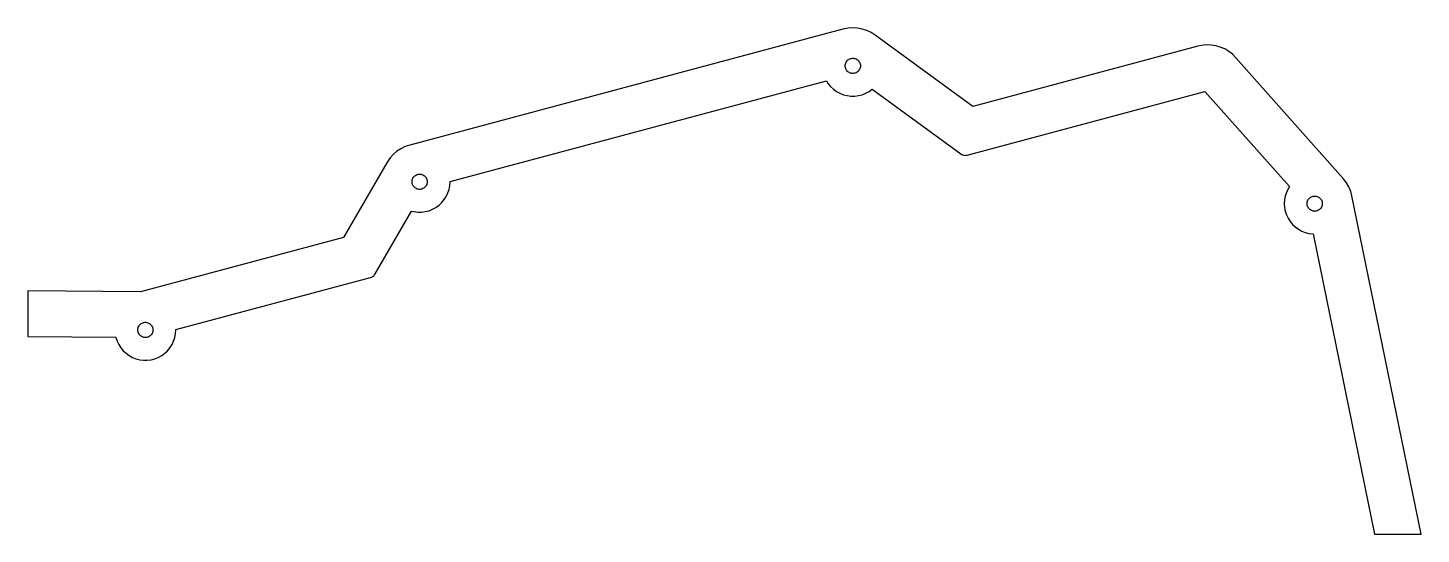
# Model space of a CAD drawing. Header units: metres. Extents: x 0 to 183, y 80 to 147.
import ezdxf

# ---------------------------------------------------------------- set-up
doc = ezdxf.new("R2010")
doc.units = ezdxf.units.M

msp = doc.modelspace()

# ---------------------------------------------------------------- linework, layer by layer
for p, q in [((108.54, 146.667), (107.914, 146.629)), ((109.167, 146.627), (108.54, 146.667)), ((107.238, 146.497), (50.2479, 131.227)), ((107.914, 146.629), (107.238, 146.497)), ((109.784, 146.508), (109.167, 146.627)), ((110.38, 146.313), (109.784, 146.508)), ((110.948, 146.044), (110.38, 146.313)), ((111.478, 145.707), (110.948, 146.044)), ((124.342, 136.327), (111.478, 145.707)), ((153.91, 144.25), (124.342, 136.327)), ((154.407, 144.356), (153.91, 144.25)), ((155.032, 144.417), (154.407, 144.356)), ((155.66, 144.399), (155.032, 144.417)), ((156.281, 144.303), (155.66, 144.399)), ((156.884, 144.129), (156.281, 144.303)), ((157.461, 143.882), (156.884, 144.129)), ((158.002, 143.564), (157.461, 143.882)), ((158.5, 143.18), (158.002, 143.564)), ((158.945, 142.737), (158.5, 143.18)), ((107.532, 141.667), (107.54, 141.792)), ((107.54, 141.542), (107.532, 141.667)), ((107.54, 141.792), (107.563, 141.916)), ((107.563, 141.418), (107.54, 141.542)), ((107.563, 141.916), (107.602, 142.035)), ((107.602, 141.299), (107.563, 141.418)), ((107.602, 142.035), (107.656, 142.149)), ((107.656, 141.185), (107.602, 141.299)), ((107.656, 142.149), (107.723, 142.255)), ((107.723, 141.079), (107.656, 141.185)), ((107.723, 142.255), (107.803, 142.352)), ((107.803, 142.352), (107.895, 142.438)), ((107.895, 142.438), (107.996, 142.511)), ((107.996, 142.511), (108.106, 142.572)), ((108.106, 142.572), (108.223, 142.618)), ((108.223, 142.618), (108.345, 142.649)), ((108.345, 142.649), (108.469, 142.665)), ((108.469, 142.665), (108.595, 142.665)), ((108.595, 142.665), (108.719, 142.649)), ((108.719, 142.649), (108.841, 142.618)), ((108.841, 142.618), (108.958, 142.572)), ((108.958, 142.572), (109.068, 142.511)), ((109.068, 142.511), (109.169, 142.438)), ((109.169, 142.438), (109.261, 142.352)), ((109.261, 142.352), (109.341, 142.255)), ((109.341, 142.255), (109.408, 142.149)), ((109.408, 141.185), (109.341, 141.079)), ((109.408, 142.149), (109.462, 142.035)), ((109.462, 141.299), (109.408, 141.185)), ((109.462, 142.035), (109.501, 141.916)), ((109.501, 141.418), (109.462, 141.299)), ((109.501, 141.916), (109.524, 141.792)), ((109.524, 141.542), (109.501, 141.418)), ((109.524, 141.792), (109.532, 141.667)), ((109.532, 141.667), (109.524, 141.542)), ((173.039, 126.844), (158.945, 142.737)), ((55.5397, 126.433), (105.053, 139.699)), ((105.053, 139.699), (105.296, 139.316)), ((105.296, 139.316), (105.616, 138.929)), ((107.803, 140.982), (107.723, 141.079)), ((107.895, 140.896), (107.803, 140.982)), ((107.996, 140.823), (107.895, 140.896)), ((108.106, 140.762), (107.996, 140.823)), ((108.223, 140.716), (108.106, 140.762)), ((108.345, 140.685), (108.223, 140.716)), ((108.469, 140.669), (108.345, 140.685)), ((108.595, 140.669), (108.469, 140.669)), ((108.719, 140.685), (108.595, 140.669)), ((108.841, 140.716), (108.719, 140.685)), ((108.958, 140.762), (108.841, 140.716)), ((109.068, 140.823), (108.958, 140.762)), ((109.169, 140.896), (109.068, 140.823)), ((109.261, 140.982), (109.169, 140.896)), ((109.341, 141.079), (109.261, 140.982)), ((105.616, 138.929), (105.982, 138.585)), ((105.982, 138.585), (106.389, 138.29)), ((106.389, 138.29), (106.829, 138.048)), ((106.829, 138.048), (107.296, 137.863)), ((107.296, 137.863), (107.782, 137.738)), ((107.782, 137.738), (108.281, 137.675)), ((108.281, 137.675), (108.783, 137.675)), ((108.783, 137.675), (109.282, 137.738)), ((109.282, 137.738), (109.768, 137.863)), ((109.768, 137.863), (110.235, 138.048)), ((110.235, 138.048), (110.675, 138.29)), ((110.675, 138.29), (111.072, 138.578)), ((111.072, 138.578), (122.739, 130.071)), ((123.587, 129.913), (154.866, 138.294)), ((154.866, 138.294), (165.985, 125.756)), ((48.5609, 130.411), (48.0813, 130.006)), ((49.0875, 130.753), (48.5609, 130.411)), ((49.6528, 131.026), (49.0875, 130.753)), ((50.2479, 131.227), (49.6528, 131.026)), ((47.2118, 128.897), (41.5303, 119.056)), ((47.6563, 129.544), (47.2118, 128.897)), ((48.0813, 130.006), (47.6563, 129.544)), ((122.739, 130.071), (122.855, 129.998)), ((122.855, 129.998), (122.97, 129.945)), ((122.97, 129.945), (123.089, 129.908)), ((123.089, 129.908), (123.213, 129.886)), ((123.213, 129.886), (123.338, 129.879)), ((123.338, 129.879), (123.464, 129.888)), ((123.464, 129.888), (123.587, 129.913)), ((50.542, 126.397), (50.5499, 126.522)), ((50.5499, 126.522), (50.5734, 126.646)), ((50.5734, 126.646), (50.6122, 126.765)), ((50.6122, 126.765), (50.6657, 126.879)), ((50.6657, 126.879), (50.733, 126.985)), ((50.733, 126.985), (50.813, 127.082)), ((50.813, 127.082), (50.9046, 127.167)), ((50.9046, 127.167), (51.0062, 127.241)), ((51.0062, 127.241), (51.1162, 127.302)), ((51.1162, 127.302), (51.233, 127.348)), ((51.233, 127.348), (51.3546, 127.379)), ((51.3546, 127.379), (51.4792, 127.395)), ((51.4792, 127.395), (51.6048, 127.395)), ((51.6048, 127.395), (51.7294, 127.379)), ((51.7294, 127.379), (51.851, 127.348)), ((51.851, 127.348), (51.9678, 127.302)), ((51.9678, 127.302), (52.0778, 127.241)), ((52.0778, 127.241), (52.1794, 127.167)), ((52.1794, 127.167), (52.271, 127.082)), ((52.271, 127.082), (52.351, 126.985)), ((52.351, 126.985), (52.4183, 126.879)), ((52.4183, 126.879), (52.4718, 126.765)), ((52.4718, 126.765), (52.5106, 126.646)), ((52.5106, 126.646), (52.5341, 126.522)), ((52.5341, 126.522), (52.542, 126.397)), ((173.484, 126.262), (173.039, 126.844)), ((50.5499, 126.272), (50.542, 126.397)), ((50.5734, 126.148), (50.5499, 126.272)), ((50.6122, 126.029), (50.5734, 126.148)), ((50.6657, 125.915), (50.6122, 126.029)), ((50.733, 125.809), (50.6657, 125.915)), ((50.813, 125.712), (50.733, 125.809)), ((50.9046, 125.626), (50.813, 125.712)), ((51.0062, 125.553), (50.9046, 125.626)), ((51.1162, 125.492), (51.0062, 125.553)), ((51.233, 125.446), (51.1162, 125.492)), ((51.3546, 125.415), (51.233, 125.446)), ((51.4792, 125.399), (51.3546, 125.415)), ((51.6048, 125.399), (51.4792, 125.399)), ((51.7294, 125.415), (51.6048, 125.399)), ((51.851, 125.446), (51.7294, 125.415)), ((51.9678, 125.492), (51.851, 125.446)), ((52.0778, 125.553), (51.9678, 125.492)), ((52.1794, 125.626), (52.0778, 125.553)), ((52.271, 125.712), (52.1794, 125.626)), ((52.351, 125.809), (52.271, 125.712)), ((52.4183, 125.915), (52.351, 125.809)), ((52.4718, 126.029), (52.4183, 125.915)), ((52.5106, 126.148), (52.4718, 126.029)), ((52.5341, 126.272), (52.5106, 126.148)), ((52.542, 126.397), (52.5341, 126.272)), ((55.0472, 124.47), (55.2611, 124.924)), ((55.2611, 124.924), (55.4163, 125.402)), ((55.4163, 125.402), (55.5104, 125.896)), ((55.5104, 125.896), (55.542, 126.397)), ((55.542, 126.397), (55.5397, 126.433)), ((165.579, 124.999), (165.424, 124.522)), ((165.793, 125.454), (165.579, 124.999)), ((165.985, 125.756), (165.793, 125.454)), ((173.794, 125.715), (173.484, 126.262)), ((174.032, 125.135), (173.794, 125.715)), ((174.197, 124.529), (174.032, 125.135)), ((53.2451, 122.778), (53.6853, 123.02)), ((53.6853, 123.02), (54.0917, 123.315)), ((54.0917, 123.315), (54.4579, 123.659)), ((54.4579, 123.659), (54.778, 124.046)), ((54.778, 124.046), (55.0472, 124.47)), ((165.33, 124.028), (165.298, 123.527)), ((165.298, 123.527), (165.33, 123.026)), ((165.424, 124.522), (165.33, 124.028)), ((165.33, 123.026), (165.424, 122.532)), ((168.298, 123.527), (168.306, 123.652)), ((168.306, 123.402), (168.298, 123.527)), ((168.306, 123.652), (168.329, 123.776)), ((168.329, 123.278), (168.306, 123.402)), ((168.329, 123.776), (168.368, 123.895)), ((168.368, 123.159), (168.329, 123.278)), ((168.368, 123.895), (168.422, 124.009)), ((168.422, 123.045), (168.368, 123.159)), ((168.422, 124.009), (168.489, 124.115)), ((168.489, 122.939), (168.422, 123.045)), ((168.489, 124.115), (168.569, 124.212)), ((168.569, 122.842), (168.489, 122.939)), ((168.569, 124.212), (168.661, 124.298)), ((168.661, 122.756), (168.569, 122.842)), ((168.661, 124.298), (168.762, 124.371)), ((168.762, 124.371), (168.872, 124.432)), ((168.872, 124.432), (168.989, 124.478)), ((168.989, 124.478), (169.111, 124.509)), ((169.111, 124.509), (169.235, 124.525)), ((169.235, 124.525), (169.361, 124.525)), ((169.361, 124.525), (169.485, 124.509)), ((169.485, 124.509), (169.607, 124.478)), ((169.607, 124.478), (169.724, 124.432)), ((169.724, 124.432), (169.834, 124.371)), ((169.834, 124.371), (169.935, 124.298)), ((169.935, 124.298), (170.027, 124.212)), ((170.027, 122.842), (169.935, 122.756)), ((170.027, 124.212), (170.107, 124.115)), ((170.107, 122.939), (170.027, 122.842)), ((170.107, 124.115), (170.174, 124.009)), ((170.174, 123.045), (170.107, 122.939)), ((170.174, 124.009), (170.228, 123.895)), ((170.228, 123.159), (170.174, 123.045)), ((170.228, 123.895), (170.267, 123.776)), ((170.267, 123.278), (170.228, 123.159)), ((170.267, 123.776), (170.29, 123.652)), ((170.29, 123.402), (170.267, 123.278)), ((170.29, 123.652), (170.298, 123.527)), ((170.298, 123.527), (170.29, 123.402)), ((183.302, 80), (174.197, 124.529)), ((45.691, 114.262), (50.4754, 122.549)), ((50.4754, 122.549), (50.7925, 122.468)), ((50.7925, 122.468), (51.2908, 122.405)), ((51.2908, 122.405), (51.7932, 122.405)), ((51.7932, 122.405), (52.2915, 122.468)), ((52.2915, 122.468), (52.778, 122.593)), ((52.778, 122.593), (53.2451, 122.778)), ((165.424, 122.532), (165.579, 122.055)), ((165.579, 122.055), (165.793, 121.6)), ((165.793, 121.6), (166.062, 121.176)), ((166.062, 121.176), (166.382, 120.789)), ((168.762, 122.683), (168.661, 122.756)), ((168.872, 122.622), (168.762, 122.683)), ((168.989, 122.576), (168.872, 122.622)), ((169.111, 122.545), (168.989, 122.576)), ((169.235, 122.529), (169.111, 122.545)), ((169.361, 122.529), (169.235, 122.529)), ((169.485, 122.545), (169.361, 122.529)), ((169.607, 122.576), (169.485, 122.545)), ((169.724, 122.622), (169.607, 122.576)), ((169.834, 122.683), (169.724, 122.622)), ((169.935, 122.756), (169.834, 122.683)), ((166.382, 120.789), (166.748, 120.445)), ((166.748, 120.445), (167.155, 120.15)), ((167.155, 120.15), (167.595, 119.908)), ((167.595, 119.908), (168.062, 119.723)), ((168.062, 119.723), (168.548, 119.598)), ((168.548, 119.598), (169.047, 119.535)), ((169.047, 119.535), (169.094, 119.535)), ((169.094, 119.535), (177.178, 80)), ((41.5303, 119.056), (14.8227, 111.899)), ((19.4587, 106.93), (45.0838, 113.796)), ((45.0838, 113.796), (45.2318, 113.848)), ((45.2318, 113.848), (45.343, 113.907)), ((45.343, 113.907), (45.4462, 113.978)), ((45.4462, 113.978), (45.5395, 114.062)), ((45.5395, 114.062), (45.6216, 114.157)), ((45.6216, 114.157), (45.691, 114.262)), ((14.8227, 111.899), (0, 112.02)), ((0, 112.02), (0, 106.02)), ((14.461, 106.894), (14.4689, 107.019)), ((14.4689, 106.769), (14.461, 106.894)), ((14.4689, 107.019), (14.4924, 107.143)), ((14.4924, 106.645), (14.4689, 106.769)), ((14.4924, 107.143), (14.5312, 107.262)), ((14.5312, 106.526), (14.4924, 106.645)), ((14.5312, 107.262), (14.5847, 107.376)), ((14.5847, 106.412), (14.5312, 106.526)), ((14.5847, 107.376), (14.652, 107.482)), ((14.652, 106.306), (14.5847, 106.412)), ((14.652, 107.482), (14.732, 107.579)), ((14.732, 107.579), (14.8236, 107.665)), ((14.8236, 107.665), (14.9252, 107.738)), ((14.9252, 107.738), (15.0352, 107.799)), ((15.0352, 107.799), (15.152, 107.845)), ((15.152, 107.845), (15.2736, 107.876)), ((15.2736, 107.876), (15.3982, 107.892)), ((15.3982, 107.892), (15.5238, 107.892)), ((15.5238, 107.892), (15.6484, 107.876)), ((15.6484, 107.876), (15.77, 107.845)), ((15.77, 107.845), (15.8868, 107.799)), ((15.8868, 107.799), (15.9968, 107.738)), ((15.9968, 107.738), (16.0984, 107.665)), ((16.0984, 107.665), (16.19, 107.579)), ((16.19, 107.579), (16.27, 107.482)), ((16.27, 107.482), (16.3373, 107.376)), ((16.3373, 106.412), (16.27, 106.306)), ((16.3373, 107.376), (16.3908, 107.262)), ((16.3908, 106.526), (16.3373, 106.412)), ((16.3908, 107.262), (16.4296, 107.143)), ((16.4296, 106.645), (16.3908, 106.526)), ((16.4296, 107.143), (16.4531, 107.019)), ((16.4531, 106.769), (16.4296, 106.645)), ((16.4531, 107.019), (16.461, 106.894)), ((16.461, 106.894), (16.4531, 106.769)), ((19.3353, 105.899), (19.4294, 106.393)), ((19.4294, 106.393), (19.461, 106.894)), ((19.461, 106.894), (19.4587, 106.93)), ((0, 106.02), (11.5817, 105.925)), ((11.5817, 105.925), (11.5867, 105.899)), ((11.5867, 105.899), (11.7419, 105.422)), ((11.7419, 105.422), (11.9558, 104.967)), ((11.9558, 104.967), (12.2249, 104.543)), ((12.2249, 104.543), (12.5451, 104.156)), ((14.732, 106.209), (14.652, 106.306)), ((14.8236, 106.123), (14.732, 106.209)), ((14.9252, 106.05), (14.8236, 106.123)), ((15.0352, 105.989), (14.9252, 106.05)), ((15.152, 105.943), (15.0352, 105.989)), ((15.2736, 105.912), (15.152, 105.943)), ((15.3982, 105.896), (15.2736, 105.912)), ((15.5238, 105.896), (15.3982, 105.896)), ((15.6484, 105.912), (15.5238, 105.896)), ((15.77, 105.943), (15.6484, 105.912)), ((15.8868, 105.989), (15.77, 105.943)), ((15.9968, 106.05), (15.8868, 105.989)), ((16.0984, 106.123), (15.9968, 106.05)), ((16.19, 106.209), (16.0984, 106.123)), ((16.27, 106.306), (16.19, 106.209)), ((18.3769, 104.156), (18.6971, 104.543)), ((18.6971, 104.543), (18.9662, 104.967)), ((18.9662, 104.967), (19.1801, 105.422)), ((19.1801, 105.422), (19.3353, 105.899)), ((12.5451, 104.156), (12.9113, 103.812)), ((12.9113, 103.812), (13.3177, 103.517)), ((13.3177, 103.517), (13.7579, 103.275)), ((13.7579, 103.275), (14.2249, 103.09)), ((14.2249, 103.09), (14.7115, 102.965)), ((14.7115, 102.965), (15.2098, 102.902)), ((15.2098, 102.902), (15.7122, 102.902)), ((15.7122, 102.902), (16.2105, 102.965)), ((16.2105, 102.965), (16.6971, 103.09)), ((16.6971, 103.09), (17.1641, 103.275)), ((17.1641, 103.275), (17.6043, 103.517)), ((17.6043, 103.517), (18.0107, 103.812)), ((18.0107, 103.812), (18.3769, 104.156)), ((177.178, 80), (183.302, 80))]:
    msp.add_line(p, q)

doc.saveas('drawing.dxf')
